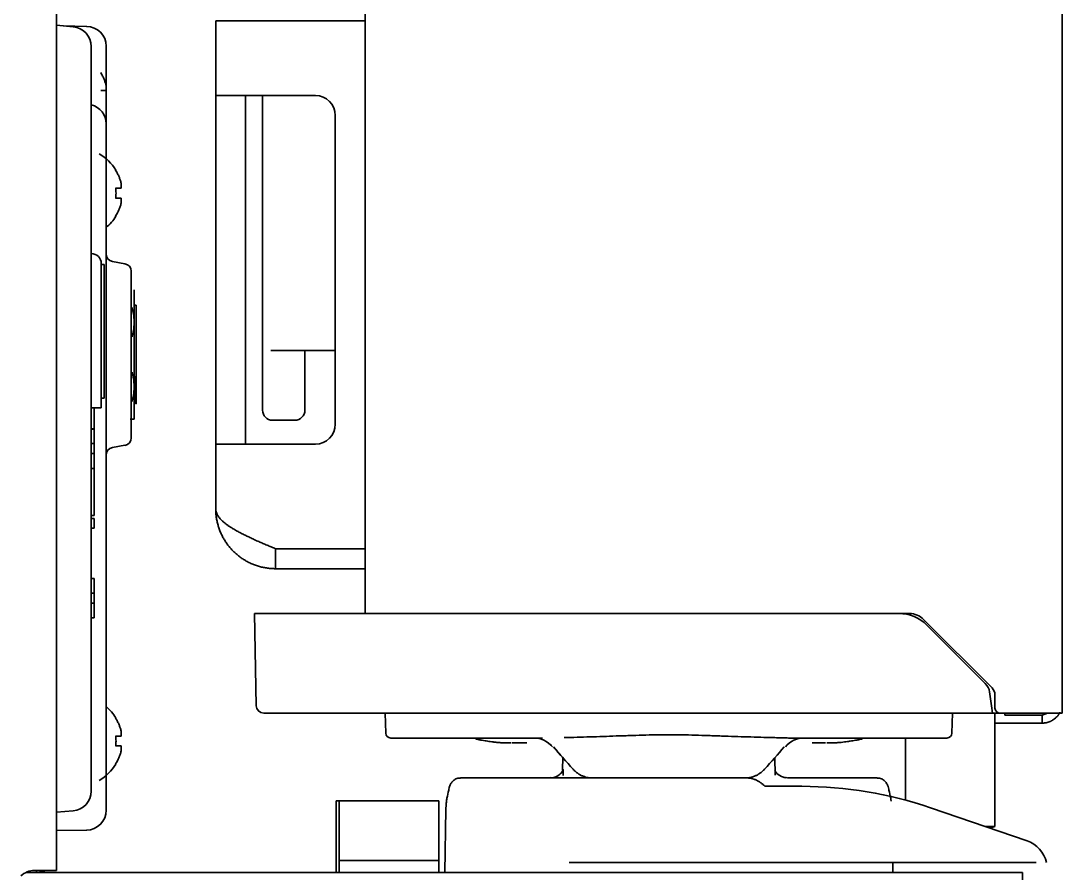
# Model space of a CAD drawing. Header units: inches. Extents: x 885 to 6823, y 710 to 5493.
# Drawn here: x 5142.4 to 5247, y 2354.8 to 2440.4 of the extents above; entities that cross this region are included whole.
import ezdxf

# ---------------------------------------------------------------- set-up
doc = ezdxf.new("R2010")
doc.units = ezdxf.units.IN
doc.layers.add('1', color=7, linetype='Continuous', true_color=0xffffff)

msp = doc.modelspace()

# ---------------------------------------------------------------- linework, layer by layer
at = {"layer": '1', "color": 7, "linetype": 'Continuous', "lineweight": 35}
for p, q in [((5145.99, 4020.26), (5145.99, 2355.06)), ((5145.99, 4020.26), (5145.99, 2355.06)), ((5176.99, 2380.86), (5176.99, 4018.86)), ((5246.99, 2370.86), (5246.99, 4018.86)), ((5145.99, 2439.91), (5147.66, 2439.76)), ((5147.66, 2439.76), (5145.99, 2439.91)), ((5149.02, 2439.8), (5146.7, 2439.84)), ((5167.99, 2440.36), (5161.99, 2440.36)), ((5161.99, 2432.86), (5161.99, 2440.36)), ((5167.99, 2440.36), (5176.99, 2440.36)), ((5149.49, 2437.77), (5149.49, 2432.79)), ((5149.49, 2437.77), (5149.49, 2432.79)), ((5150.99, 2437.8), (5150.99, 2432.8)), ((5149.49, 2432.79), (5149.49, 2368.03)), ((5149.49, 2432.79), (5149.49, 2368.03)), ((5150.99, 2432.8), (5150.99, 2430)), ((5161.99, 2430.86), (5161.99, 2432.86)), ((5167.99, 2432.86), (5161.99, 2432.86)), ((5164.99, 2432.86), (5164.99, 2430.86)), ((5166.69, 2432.86), (5166.69, 2401.26)), ((5167.99, 2432.86), (5171.99, 2432.86)), ((5161.99, 2399.86), (5161.99, 2430.86)), ((5164.99, 2399.86), (5164.99, 2430.86)), ((5173.99, 2430.86), (5173.99, 2399.86)), ((5150.99, 2430), (5150.99, 2425)), ((5151.93, 2425.36), (5151.97, 2425.36)), ((5150.99, 2425), (5150.99, 2366.11)), ((5151.97, 2420.76), (5151.93, 2420.76)), ((5150.49, 2415.99), (5150.49, 2414.99)), ((5150.79, 2415.88), (5150.49, 2415.88)), ((5150.79, 2415.13), (5150.79, 2415.88)), ((5152.87, 2415.96), (5151.61, 2416.19)), ((5150.49, 2414.99), (5150.49, 2401.49)), ((5150.79, 2415.13), (5150.79, 2404.74)), ((5153.49, 2415.23), (5153.49, 2398.48)), ((5153.79, 2413.36), (5153.79, 2410.34)), ((5153.99, 2411.81), (5153.79, 2411.81)), ((5153.99, 2411.81), (5153.99, 2401.91)), ((5153.79, 2410.34), (5153.79, 2409.87)), ((5153.79, 2409.87), (5153.79, 2403.84)), ((5168.66, 2407.26), (5167.52, 2407.26)), ((5173.99, 2407.26), (5168.66, 2407.26)), ((5170.94, 2401.26), (5170.94, 2407.26)), ((5150.79, 2404.74), (5150.79, 2402.49)), ((5153.79, 2403.84), (5153.79, 2403.37)), ((5153.79, 2403.37), (5153.79, 2400.36)), ((5150.49, 2402.49), (5150.79, 2402.49)), ((5150.49, 2401.49), (5149.49, 2401.49)), ((5149.79, 2401.49), (5149.79, 2399.41)), ((5169.94, 2400.26), (5167.69, 2400.26)), ((5149.49, 2399.41), (5149.79, 2399.41)), ((5149.49, 2399.38), (5149.79, 2399.38)), ((5149.79, 2399.41), (5149.79, 2399.38)), ((5149.79, 2399.38), (5149.79, 2397.91)), ((5161.99, 2397.86), (5161.99, 2399.86)), ((5164.99, 2399.86), (5164.99, 2397.86)), ((5149.49, 2397.91), (5149.79, 2397.91)), ((5149.79, 2397.91), (5149.79, 2396.91)), ((5151.61, 2397.52), (5152.87, 2397.75)), ((5161.99, 2391.36), (5161.99, 2397.86)), ((5167.99, 2397.86), (5161.99, 2397.86)), ((5167.99, 2397.86), (5171.99, 2397.86)), ((5149.79, 2396.91), (5149.49, 2396.91)), ((5149.79, 2396.91), (5149.79, 2395.41)), ((5149.79, 2395.41), (5149.49, 2395.41)), ((5149.79, 2395.41), (5149.79, 2392.71)), ((5149.79, 2392.71), (5149.79, 2390.71)), ((5149.79, 2390.71), (5149.49, 2390.71)), ((5149.79, 2390.41), (5149.49, 2390.41)), ((5149.79, 2390.41), (5149.79, 2389.41)), ((5149.49, 2389.41), (5149.79, 2389.41)), ((5176.99, 2387.36), (5167.99, 2387.36)), ((5167.99, 2385.36), (5167.99, 2387.36)), ((5167.99, 2385.36), (5175.99, 2385.36)), ((5176.99, 2385.36), (5175.99, 2385.36)), ((5149.49, 2384.38), (5149.79, 2384.38)), ((5149.79, 2384.38), (5149.79, 2382.91)), ((5149.79, 2382.91), (5149.49, 2382.91)), ((5149.79, 2382.91), (5149.79, 2381.91)), ((5149.49, 2381.91), (5149.79, 2381.91)), ((5149.79, 2381.91), (5149.79, 2380.41)), ((5149.79, 2380.41), (5149.49, 2380.41)), ((5165.89, 2380.86), (5166.69, 2380.86)), ((5166.05, 2371.59), (5165.89, 2380.86)), ((5166.69, 2380.86), (5174.3, 2380.86)), ((5174.3, 2380.86), (5177.76, 2380.86)), ((5230.58, 2380.86), (5177.76, 2380.86)), ((5230.58, 2380.86), (5231.66, 2380.86)), ((5233.08, 2380.27), (5239.95, 2373.4)), ((5239.27, 2373.83), (5233.41, 2379.68)), ((5239.89, 2371.59), (5239.69, 2372.98)), ((5240.24, 2371.36), (5240.24, 2372.69)), ((5166.8, 2370.86), (5167.5, 2370.86)), ((5167.5, 2370.86), (5175.04, 2370.86)), ((5175.04, 2370.86), (5177.86, 2370.86)), ((5177.12, 2370.86), (5177.13, 2370.86)), ((5177.86, 2370.86), (5239.99, 2370.86)), ((5178.99, 2370.86), (5178.99, 2370.67)), ((5178.99, 2370.86), (5179.06, 2368.84)), ((5235.92, 2368.84), (5235.99, 2370.86)), ((5239.89, 2371.59), (5239.99, 2370.86)), ((5240.74, 2370.86), (5239.99, 2370.86)), ((5240.24, 2359.49), (5240.24, 2370.86)), ((5240.74, 2370.86), (5244.99, 2370.86)), ((5241.24, 2370.66), (5241.24, 2370.86)), ((5246.99, 2370.86), (5244.99, 2370.86)), ((5151.93, 2370.36), (5151.97, 2370.36)), ((5179, 2370.58), (5178.99, 2370.67)), ((5240.24, 2369.86), (5244.99, 2369.86)), ((5244.99, 2370.66), (5241.24, 2370.66)), ((5244.99, 2369.86), (5244.99, 2370.66)), ((5149.49, 2368.03), (5149.49, 2363.04)), ((5149.49, 2368.03), (5149.49, 2363.04)), ((5184.78, 2368.36), (5179.56, 2368.36)), ((5181.19, 2368.36), (5181.19, 2368.36)), ((5194.81, 2368.36), (5185.57, 2368.36)), ((5191.75, 2367.86), (5193.23, 2367.86)), ((5229.41, 2368.36), (5220.17, 2368.36)), ((5221.88, 2367.86), (5223.23, 2367.86)), ((5235.42, 2368.36), (5230.2, 2368.36)), ((5231.24, 2368.36), (5231.24, 2362.13)), ((5150.99, 2366.11), (5150.99, 2361.11)), ((5151.97, 2365.76), (5151.93, 2365.76)), ((5196.83, 2366.4), (5196.81, 2365.18)), ((5218.18, 2364.63), (5218.15, 2366.4)), ((5186.57, 2364.36), (5215.23, 2364.36)), ((5220.85, 2363.51), (5217.13, 2363.51)), ((5219.41, 2364.36), (5228.41, 2364.36)), ((5174.39, 2362.06), (5174.09, 2362.06)), ((5174.09, 2362.06), (5174.09, 2354.86)), ((5174.39, 2362.06), (5174.39, 2356.06)), ((5184.39, 2362.06), (5174.39, 2362.06)), ((5184.39, 2356.06), (5184.39, 2362.06)), ((5147.66, 2361.05), (5145.99, 2360.91)), ((5147.66, 2361.05), (5145.99, 2360.91)), ((5185.1, 2361.22), (5184.99, 2354.86)), ((5243.46, 2358.05), (5233.78, 2361.36)), ((5239.24, 2359.49), (5240.24, 2359.49)), ((5239.75, 2359.32), (5240.24, 2359.49)), ((5149.02, 2359.11), (5145.99, 2359.06)), ((5174.39, 2356.06), (5174.39, 2354.86)), ((5184.39, 2356.06), (5174.39, 2356.06)), ((5184.39, 2354.86), (5184.39, 2356.06)), ((5197.49, 2355.86), (5244.38, 2355.86)), ((5229.99, 2354.86), (5229.97, 2355.86)), ((5142.9, 2354.86), (5242.99, 2354.86)), ((5143.99, 2355.06), (5143.78, 2355.06)), ((5143.99, 2355.06), (5143.78, 2355.06)), ((5143.99, 2355.06), (5145.99, 2355.06)), ((5143.99, 2355.06), (5145.99, 2355.06)), ((5143.99, 2355.06), (5143.99, 2354.86)), ((5237.49, 2354.86), (5237.49, 2354.86)), ((5237.49, 2354.86), (5237.49, 2354.86)), ((5242.99, 2354.86), (5242.99, 2353.06))]:
    msp.add_line(p, q, dxfattribs=at)
for centre, radius, start, end in [((5147.49, 2437.77), 2, 0, 85), ((5147.49, 2437.77), 2, 0, 85), ((5148.99, 2437.8), 2, 0, 89), ((5171.99, 2430.86), 2, 0, 90), ((5148.99, 2430), 2, 0, 75.8419), ((5147.87, 2422.86), 4.8, 31.5837, 59.6988), ((5148.19, 2423.06), 3.78, 0.0035, 7.6041), ((5148.19, 2423.06), 3.78, 352.3959, 359.9965), ((5147.87, 2423.25), 4.8, 310.5417, 328.4186), ((5149.49, 2415.99), 1, 0, 90), ((5151.74, 2416.93), 0.75, 180, 260), ((5152.74, 2415.23), 0.75, 0, 80), ((5167.69, 2401.26), 1, 180, 270), ((5169.94, 2401.26), 1, 270, 0), ((5171.99, 2399.86), 2, 270, 0), ((5152.74, 2398.48), 0.75, 280, 0), ((5151.74, 2396.79), 0.75, 100, 180), ((5230.58, 2376.86), 4, 45, 90), ((5231.66, 2378.86), 2, 45, 90), ((5238.21, 2372.77), 1.5, 8, 45), ((5239.24, 2372.69), 1, 0, 45), ((5147.87, 2367.86), 4.8, 31.5837, 49.4583), ((5166.8, 2371.61), 0.75, 181, 270), ((5240.74, 2371.36), 0.5, 180, 270), ((5179.56, 2368.86), 0.5, 182, 270), ((5235.42, 2368.86), 0.5, 270, 358), ((5148.19, 2368.06), 3.78, 0.0035, 7.6041), ((5148.19, 2368.06), 3.78, 352.3959, 359.9965), ((5188.52, 2369.19), 1, 236.5061, 260), ((5226.46, 2369.19), 1, 280, 303.4939), ((5147.87, 2368.25), 4.8, 300.3012, 328.4186), ((5220.85, 2323.51), 40, 71.1364, 90), ((5147.49, 2363.04), 2, 275, 0), ((5147.49, 2363.04), 2, 275, 0), ((5148.99, 2361.11), 2, 271, 0), ((5242.49, 2355.21), 3, 12.4208, 71.1364), ((5143.78, 2353.06), 2, 90, 133.35), ((5143.78, 2353.06), 2, 90, 133.35), ((5143.99, 2356.86), 2, 270, 295.8398)]:
    msp.add_arc(centre, radius, start, end, dxfattribs=at)
for centre, major_axis, ratio, start_param, end_param in [((5193.89, 2365.86), (0, -2.5), 0.999999, 2.277122, 3.141536), ((5193.89, 2365.86), (0, -2.5), 1, 2.278375, 2.380254), ((5221.09, 2365.86), (0, 2.5), 1, 0.000038, 0.863047), ((5206.88, 2367.06), (-20.53, 20.53), 0.267949, 1.289503, 1.395147), ((5217.48, 2367.06), (32.09, -27.79), 0.353553, 4.31099, 4.357419), ((5208.1, 2367.06), (20.53, 20.53), 0.267949, 4.888038, 4.993682), ((5186.39, 2363.09), (-0.961, 0.275), 0.857313, 0.005538, 0.30176), ((5228.59, 2363.09), (-0.961, -0.275), 0.857313, 2.839833, 3.140084)]:
    msp.add_ellipse(centre, major_axis=major_axis, ratio=ratio, start_param=start_param, end_param=end_param, dxfattribs=at)
for points, degree in [([(5150.99, 2433.86), (5150.97, 2433.91), (5150.94, 2434.02), (5150.89, 2434.18), (5150.84, 2434.34), (5150.77, 2434.49), (5150.71, 2434.65), (5150.63, 2434.8), (5150.55, 2434.97), (5150.47, 2435.09), (5150.43, 2435.16)], 3), ([(5152.49, 2424.06), (5152.47, 2424.11), (5152.44, 2424.22), (5152.39, 2424.38), (5152.34, 2424.54), (5152.27, 2424.69), (5152.21, 2424.85), (5152.13, 2425), (5152.05, 2425.17), (5151.97, 2425.29), (5151.93, 2425.36)], 3), ([(5152.49, 2423.56), (5152.49, 2423.58), (5152.49, 2423.63), (5152.5, 2423.7), (5152.5, 2423.77), (5152.5, 2423.84), (5152.5, 2423.91), (5152.49, 2423.98), (5152.49, 2424.03), (5152.49, 2424.06)], 3), ([(5152.49, 2422.56), (5152.47, 2422.56), (5152.44, 2422.56), (5152.39, 2422.56), (5152.34, 2422.56), (5152.27, 2422.56), (5152.21, 2422.56), (5152.13, 2422.56), (5152.05, 2422.56), (5151.97, 2422.56), (5151.93, 2422.56)], 3), ([(5152.49, 2422.06), (5152.49, 2422.08), (5152.49, 2422.13), (5152.5, 2422.21), (5152.5, 2422.28), (5152.5, 2422.35), (5152.5, 2422.42), (5152.49, 2422.49), (5152.49, 2422.53), (5152.49, 2422.56)], 3), ([(5153.79, 2402.3), (5153.89, 2402.11), (5153.98, 2401.91)], 2), ([(5167.99, 2387.36), (5167.85, 2387.42), (5167.56, 2387.54), (5167.14, 2387.72), (5166.71, 2387.9), (5166.3, 2388.08), (5165.89, 2388.26), (5165.5, 2388.45), (5165.11, 2388.63), (5164.74, 2388.81), (5164.39, 2388.99), (5164.06, 2389.17), (5163.74, 2389.36), (5163.45, 2389.54), (5163.18, 2389.72), (5162.94, 2389.9), (5162.72, 2390.08), (5162.53, 2390.26), (5162.36, 2390.45), (5162.23, 2390.63), (5162.12, 2390.81), (5162.05, 2390.99), (5162, 2391.17), (5161.99, 2391.29), (5161.99, 2391.36)], 3), ([(5161.99, 2391.36), (5161.99, 2391.22), (5162, 2390.95), (5162.04, 2390.54), (5162.11, 2390.13), (5162.21, 2389.74), (5162.33, 2389.35), (5162.48, 2388.96), (5162.66, 2388.59), (5162.86, 2388.24), (5163.08, 2387.89), (5163.33, 2387.57), (5163.6, 2387.26), (5163.89, 2386.97), (5164.2, 2386.7), (5164.53, 2386.45), (5164.87, 2386.23), (5165.23, 2386.02), (5165.6, 2385.85), (5165.98, 2385.7), (5166.37, 2385.57), (5166.77, 2385.48), (5167.17, 2385.41), (5167.58, 2385.36), (5167.85, 2385.36), (5167.99, 2385.36)], 3), ([(5152.49, 2369.06), (5152.47, 2369.11), (5152.44, 2369.22), (5152.39, 2369.38), (5152.34, 2369.54), (5152.27, 2369.69), (5152.21, 2369.85), (5152.13, 2370), (5152.05, 2370.17), (5151.97, 2370.29), (5151.93, 2370.36)], 3), ([(5152.49, 2368.56), (5152.49, 2368.58), (5152.49, 2368.63), (5152.5, 2368.7), (5152.5, 2368.77), (5152.5, 2368.84), (5152.5, 2368.91), (5152.49, 2368.98), (5152.49, 2369.03), (5152.49, 2369.06)], 3), ([(5185.17, 2368.36), (5185.11, 2368.36), (5184.98, 2368.36), (5184.85, 2368.36), (5184.78, 2368.36)], 3), ([(5152.49, 2367.56), (5152.47, 2367.56), (5152.44, 2367.56), (5152.39, 2367.56), (5152.34, 2367.56), (5152.27, 2367.56), (5152.21, 2367.56), (5152.13, 2367.56), (5152.05, 2367.56), (5151.97, 2367.56), (5151.93, 2367.56)], 3), ([(5152.49, 2367.06), (5152.49, 2367.08), (5152.49, 2367.13), (5152.5, 2367.21), (5152.5, 2367.28), (5152.5, 2367.35), (5152.5, 2367.42), (5152.49, 2367.49), (5152.49, 2367.53), (5152.49, 2367.56)], 3), ([(5196.89, 2364.61), (5196.88, 2365.18)], 1)]:
    msp.add_open_spline(points, degree=degree, dxfattribs=at)
for points, knots in [([(5150.43, 2433.36), (5150.56, 2433.36), (5150.67, 2433.36), (5150.81, 2433.36), (5150.85, 2433.36), (5150.92, 2433.36), (5150.96, 2433.36), (5150.99, 2433.36)], [0, 0, 0, 0, 0.5, 0.5, 0.75, 0.75, 1, 1, 1, 1]), ([(5151.93, 2423.56), (5152.06, 2423.56), (5152.17, 2423.56), (5152.31, 2423.56), (5152.35, 2423.56), (5152.42, 2423.56), (5152.46, 2423.56), (5152.49, 2423.56)], [0, 0, 0, 0, 0.5, 0.5, 0.75, 0.75, 1, 1, 1, 1]), ([(5151.93, 2420.76), (5152.06, 2420.96), (5152.17, 2421.17), (5152.31, 2421.49), (5152.35, 2421.6), (5152.42, 2421.83), (5152.46, 2421.94), (5152.49, 2422.06)], [0, 0, 0, 0, 0.5, 0.5, 0.75, 0.75, 1, 1, 1, 1]), ([(5153.58, 2411.58), (5153.62, 2411.43), (5153.66, 2411.28), (5153.7, 2411.1), (5153.7, 2411.06), (5153.71, 2411), (5153.72, 2410.97), (5153.74, 2410.87), (5153.75, 2410.8), (5153.77, 2410.6), (5153.78, 2410.47), (5153.79, 2410.34)], [0, 0, 0, 0, 0.367214, 0.367214, 0.446312, 0.446312, 0.52541, 0.52541, 0.683607, 0.683607, 1, 1, 1, 1]), ([(5153.79, 2409.87), (5153.78, 2409.61), (5153.74, 2409.35), (5153.66, 2408.94), (5153.62, 2408.8), (5153.58, 2408.65)], [0, 0, 0, 0, 0.639156, 0.639156, 1, 1, 1, 1]), ([(5153.99, 2401.91), (5153.98, 2401.91), (5153.97, 2401.93), (5153.96, 2401.99), (5153.96, 2402.01), (5153.95, 2402.05), (5153.95, 2402.06), (5153.95, 2402.08), (5153.95, 2402.1), (5153.94, 2402.13), (5153.94, 2402.19), (5153.93, 2402.23), (5153.92, 2402.33), (5153.92, 2402.39), (5153.91, 2402.5), (5153.91, 2402.57), (5153.9, 2402.65), (5153.9, 2402.67), (5153.9, 2402.71), (5153.9, 2402.72), (5153.89, 2402.78), (5153.89, 2402.82), (5153.88, 2403.01), (5153.87, 2403.17), (5153.86, 2403.45), (5153.86, 2403.54), (5153.85, 2403.69), (5153.85, 2403.74), (5153.84, 2403.84), (5153.84, 2403.89), (5153.83, 2404.16), (5153.82, 2404.38), (5153.81, 2404.84), (5153.8, 2405.08), (5153.79, 2405.33)], [0, 0, 0, 0, 0.125, 0.125, 0.1875, 0.1875, 0.203125, 0.203125, 0.21875, 0.25, 0.25, 0.3125, 0.3125, 0.375, 0.375, 0.4375, 0.4375, 0.453125, 0.453125, 0.46875, 0.46875, 0.5, 0.5, 0.625, 0.625, 0.6875, 0.6875, 0.71875, 0.71875, 0.75, 0.75, 0.875, 0.875, 1, 1, 1, 1]), ([(5153.58, 2405.08), (5153.62, 2404.93), (5153.66, 2404.78), (5153.7, 2404.6), (5153.7, 2404.56), (5153.71, 2404.5), (5153.72, 2404.47), (5153.74, 2404.37), (5153.75, 2404.3), (5153.77, 2404.1), (5153.78, 2403.97), (5153.79, 2403.84)], [0, 0, 0, 0, 0.367214, 0.367214, 0.446312, 0.446312, 0.52541, 0.52541, 0.683607, 0.683607, 1, 1, 1, 1]), ([(5153.79, 2403.37), (5153.78, 2403.11), (5153.74, 2402.85), (5153.66, 2402.44), (5153.62, 2402.3), (5153.58, 2402.15)], [0, 0, 0, 0, 0.639156, 0.639156, 1, 1, 1, 1]), ([(5153.39, 2400.36), (5153.42, 2400.36), (5153.45, 2400.36), (5153.56, 2400.36), (5153.63, 2400.36), (5153.7, 2400.36), (5153.7, 2400.36), (5153.71, 2400.36), (5153.72, 2400.36), (5153.74, 2400.36), (5153.75, 2400.36), (5153.77, 2400.36), (5153.78, 2400.36), (5153.79, 2400.36)], [0, 0, 0, 0, 0.129749, 0.129749, 0.564875, 0.564875, 0.619265, 0.619265, 0.673656, 0.673656, 0.782437, 0.782437, 1, 1, 1, 1]), ([(5244.99, 2369.86), (5245.02, 2369.86), (5245.09, 2369.86), (5245.2, 2369.87), (5245.3, 2369.88), (5245.41, 2369.9), (5245.51, 2369.92), (5245.61, 2369.95), (5245.71, 2369.99), (5245.8, 2370.03), (5245.9, 2370.07), (5245.99, 2370.12), (5246.08, 2370.18), (5246.17, 2370.24), (5246.25, 2370.3), (5246.33, 2370.37), (5246.4, 2370.44), (5246.48, 2370.52), (5246.54, 2370.6), (5246.61, 2370.68), (5246.67, 2370.77), (5246.72, 2370.86), (5246.76, 2370.92), (5246.77, 2370.95), (5246.77, 2370.95)], [0, 0, 0, 0, 0.047589, 0.095179, 0.142768, 0.190357, 0.237947, 0.285536, 0.333125, 0.380714, 0.428304, 0.475893, 0.523482, 0.571072, 0.618661, 0.66625, 0.71384, 0.761429, 0.809018, 0.856607, 0.904197, 0.951786, 0.999375, 1, 1, 1, 1]), ([(5245.49, 2370.85), (5245.46, 2370.84), (5245.41, 2370.82), (5245.31, 2370.78), (5245.21, 2370.74), (5245.1, 2370.7), (5245.03, 2370.67), (5244.99, 2370.66)], [0, 0, 0, 0, 0.135737, 0.351802, 0.567868, 0.783934, 1, 1, 1, 1]), ([(5151.93, 2368.56), (5152.06, 2368.56), (5152.17, 2368.56), (5152.31, 2368.56), (5152.35, 2368.56), (5152.42, 2368.56), (5152.46, 2368.56), (5152.49, 2368.56)], [0, 0, 0, 0, 0.5, 0.5, 0.75, 0.75, 1, 1, 1, 1]), ([(5185.57, 2368.36), (5185.5, 2368.36), (5185.43, 2368.36), (5185.3, 2368.36), (5185.23, 2368.36), (5185.17, 2368.36)], [0, 0, 0, 0, 0.5, 0.5, 1, 1, 1, 1]), ([(5188.35, 2368.2), (5188.35, 2368.2), (5188.35, 2368.2), (5188.36, 2368.2), (5188.36, 2368.2), (5188.38, 2368.2), (5188.38, 2368.2), (5188.42, 2368.19), (5188.46, 2368.18), (5188.54, 2368.17), (5188.55, 2368.17), (5188.58, 2368.16), (5188.6, 2368.16), (5188.66, 2368.15), (5188.7, 2368.14), (5188.82, 2368.12), (5188.92, 2368.1), (5189.03, 2368.08)], [0, 0, 0, 0, 0.11692, 0.11692, 0.179997, 0.179997, 0.243074, 0.243074, 0.495383, 0.495383, 0.55846, 0.55846, 0.621537, 0.621537, 0.747691, 0.747691, 1, 1, 1, 1]), ([(5189.03, 2368.08), (5189.11, 2368.07), (5189.19, 2368.06), (5189.37, 2368.03), (5189.46, 2368.01), (5189.65, 2367.99), (5189.75, 2367.97), (5189.9, 2367.96), (5189.96, 2367.95), (5190.04, 2367.94), (5190.07, 2367.94), (5190.12, 2367.93), (5190.26, 2367.92), (5190.52, 2367.9), (5190.76, 2367.88), (5190.94, 2367.87), (5191, 2367.87), (5191.09, 2367.87), (5191.13, 2367.86), (5191.19, 2367.86), (5191.35, 2367.86), (5191.51, 2367.86), (5191.64, 2367.86)], [0, 0, 0, 0, 0.125, 0.125, 0.25, 0.25, 0.375, 0.375, 0.4375, 0.4375, 0.46875, 0.46875, 0.5, 0.625, 0.75, 0.75, 0.8125, 0.8125, 0.84375, 0.84375, 0.875, 1, 1, 1, 1]), ([(5193.9, 2368.36), (5193.89, 2368.36), (5193.89, 2368.36), (5193.9, 2368.36), (5193.92, 2368.36), (5193.95, 2368.36), (5193.98, 2368.36), (5194.02, 2368.36), (5194.04, 2368.36), (5194.07, 2368.36), (5194.09, 2368.36), (5194.16, 2368.36), (5194.2, 2368.36), (5194.3, 2368.36), (5194.36, 2368.36), (5194.53, 2368.36), (5194.66, 2368.36), (5194.81, 2368.36)], [0, 0, 0, 0, 0.125, 0.125, 0.25, 0.25, 0.375, 0.375, 0.4375, 0.4375, 0.5, 0.5, 0.625, 0.625, 0.75, 0.75, 1, 1, 1, 1]), ([(5195.59, 2367.71), (5195.59, 2367.71), (5195.6, 2367.7), (5195.66, 2367.64), (5195.71, 2367.58), (5195.76, 2367.52)], [0, 0, 0, 0, 0.045004, 0.045004, 1, 1, 1, 1]), ([(5196.97, 2368.4), (5197.83, 2368.42), (5198.7, 2368.45), (5200.01, 2368.49), (5200.45, 2368.5), (5201.32, 2368.53), (5201.76, 2368.55), (5202.42, 2368.57), (5202.64, 2368.58), (5203.08, 2368.59), (5203.3, 2368.6), (5203.96, 2368.62), (5204.4, 2368.63), (5205.28, 2368.66), (5205.73, 2368.67), (5206.39, 2368.68), (5206.61, 2368.68), (5207.05, 2368.68), (5207.27, 2368.69), (5207.94, 2368.69), (5208.38, 2368.68), (5209.26, 2368.67), (5209.7, 2368.66), (5210.58, 2368.63), (5211.02, 2368.62), (5211.68, 2368.6), (5211.9, 2368.59), (5212.34, 2368.58), (5212.56, 2368.57), (5213.66, 2368.53), (5214.54, 2368.5), (5216.28, 2368.45), (5217.15, 2368.42), (5218.01, 2368.4)], [0, 0, 0, 0, 0.125, 0.125, 0.1875, 0.1875, 0.25, 0.25, 0.28125, 0.28125, 0.3125, 0.3125, 0.375, 0.375, 0.4375, 0.4375, 0.46875, 0.46875, 0.5, 0.5, 0.5625, 0.5625, 0.625, 0.625, 0.6875, 0.6875, 0.71875, 0.71875, 0.75, 0.75, 0.875, 0.875, 1, 1, 1, 1]), ([(5218.01, 2368.4), (5218.19, 2368.4), (5218.38, 2368.39), (5218.74, 2368.38), (5218.92, 2368.38), (5219.28, 2368.37), (5219.46, 2368.36), (5219.82, 2368.36), (5219.99, 2368.36), (5220.17, 2368.36)], [0, 0, 0, 0, 0.25, 0.25, 0.5, 0.5, 0.75, 0.75, 1, 1, 1, 1]), ([(5220.17, 2368.36), (5220.21, 2368.36), (5220.24, 2368.36), (5220.31, 2368.36), (5220.35, 2368.36), (5220.45, 2368.36), (5220.51, 2368.36), (5220.62, 2368.36), (5220.68, 2368.36), (5220.76, 2368.36), (5220.78, 2368.36), (5220.81, 2368.36)], [0, 0, 0, 0, 0.141293, 0.141293, 0.282586, 0.282586, 0.565171, 0.565171, 0.847757, 0.847757, 1, 1, 1, 1]), ([(5223.34, 2367.86), (5223.41, 2367.86), (5223.47, 2367.86), (5223.6, 2367.86), (5223.66, 2367.86), (5223.85, 2367.86), (5224.1, 2367.87), (5224.34, 2367.89), (5224.51, 2367.9), (5224.57, 2367.91), (5224.66, 2367.91), (5224.69, 2367.92), (5224.74, 2367.92), (5224.88, 2367.93), (5225.13, 2367.96), (5225.33, 2367.99), (5225.47, 2368.01), (5225.54, 2368.02), (5225.61, 2368.03), (5225.65, 2368.03), (5225.68, 2368.04), (5225.79, 2368.06), (5225.87, 2368.07), (5225.95, 2368.08)], [0, 0, 0, 0, 0.0625, 0.0625, 0.125, 0.125, 0.25, 0.375, 0.375, 0.4375, 0.4375, 0.46875, 0.46875, 0.5, 0.625, 0.75, 0.75, 0.8125, 0.84375, 0.84375, 0.875, 0.875, 1, 1, 1, 1]), ([(5225.95, 2368.08), (5226.06, 2368.1), (5226.25, 2368.14), (5226.4, 2368.16), (5226.47, 2368.18), (5226.49, 2368.18), (5226.51, 2368.18), (5226.52, 2368.19), (5226.56, 2368.19), (5226.59, 2368.2), (5226.62, 2368.2), (5226.63, 2368.2), (5226.63, 2368.2), (5226.63, 2368.2), (5226.63, 2368.2), (5226.63, 2368.2)], [0, 0, 0, 0, 0.251715, 0.50343, 0.50343, 0.566359, 0.566359, 0.629288, 0.629288, 0.755145, 0.881003, 0.881003, 0.943932, 0.943932, 1, 1, 1, 1]), ([(5229.81, 2368.36), (5229.75, 2368.36), (5229.68, 2368.36), (5229.55, 2368.36), (5229.48, 2368.36), (5229.41, 2368.36)], [0, 0, 0, 0, 0.5, 0.5, 1, 1, 1, 1]), ([(5230.2, 2368.36), (5230.16, 2368.36), (5230.13, 2368.36), (5230.06, 2368.36), (5230.03, 2368.36), (5229.93, 2368.36), (5229.87, 2368.36), (5229.81, 2368.36)], [0, 0, 0, 0, 0.25, 0.25, 0.5, 0.5, 1, 1, 1, 1]), ([(5151.93, 2365.76), (5152.06, 2365.96), (5152.17, 2366.17), (5152.31, 2366.49), (5152.35, 2366.6), (5152.42, 2366.83), (5152.46, 2366.94), (5152.49, 2367.06)], [0, 0, 0, 0, 0.5, 0.5, 0.75, 0.75, 1, 1, 1, 1]), ([(5196.87, 2365.17), (5196.88, 2365.17), (5196.88, 2365.19), (5196.81, 2365.01), (5196.49, 2364.63), (5195.96, 2364.37), (5195.69, 2364.37), (5195.59, 2364.39)], [0, 0, 0, 0, 0.056296, 0.267068, 0.523221, 0.827781, 1, 1, 1, 1]), ([(5199.8, 2364.36), (5199.71, 2364.36), (5199.62, 2364.36), (5199.44, 2364.38), (5199.26, 2364.41), (5199.09, 2364.45), (5198.96, 2364.5), (5198.92, 2364.51), (5198.84, 2364.55), (5198.8, 2364.56), (5198.67, 2364.62), (5198.59, 2364.66), (5198.47, 2364.73), (5198.44, 2364.76), (5198.38, 2364.79), (5198.36, 2364.81), (5198.32, 2364.83), (5198.23, 2364.9), (5198.07, 2365.03), (5197.94, 2365.16), (5197.88, 2365.23)], [0, 0, 0, 0, 0.125, 0.125, 0.25, 0.375, 0.375, 0.4375, 0.4375, 0.5, 0.5, 0.625, 0.625, 0.6875, 0.6875, 0.71875, 0.71875, 0.75, 0.875, 1, 1, 1, 1]), ([(5217.1, 2365.23), (5217.04, 2365.16), (5216.98, 2365.1), (5216.84, 2364.97), (5216.7, 2364.86), (5216.55, 2364.76), (5216.45, 2364.7), (5216.43, 2364.69), (5216.39, 2364.67), (5216.37, 2364.65), (5216.31, 2364.62), (5216.27, 2364.6), (5216.15, 2364.55), (5216.06, 2364.51), (5215.94, 2364.47), (5215.89, 2364.46), (5215.81, 2364.43), (5215.76, 2364.42), (5215.63, 2364.39), (5215.45, 2364.37), (5215.27, 2364.36), (5215.18, 2364.36)], [0, 0, 0, 0, 0.125, 0.125, 0.25, 0.375, 0.375, 0.40625, 0.40625, 0.4375, 0.4375, 0.5, 0.5, 0.625, 0.625, 0.6875, 0.6875, 0.75, 0.75, 0.875, 1, 1, 1, 1]), ([(5219.37, 2364.38), (5219.24, 2364.37), (5218.9, 2364.4), (5218.35, 2364.75), (5218.18, 2365.02), (5218.14, 2365.09)], [0, 0, 0, 0, 0.255554, 0.71196, 1, 1, 1, 1]), ([(5186.56, 2364.34), (5186.5, 2364.34), (5186.31, 2364.35), (5186, 2364.22), (5185.73, 2363.98), (5185.55, 2363.7), (5185.46, 2363.51), (5185.43, 2363.37), (5185.43, 2363.36)], [0, 0, 0, 0, 0.093232, 0.324501, 0.52409, 0.722083, 0.962761, 1, 1, 1, 1]), ([(5215.23, 2364.36), (5215.32, 2364.36), (5215.41, 2364.35), (5215.59, 2364.33), (5215.77, 2364.3), (5215.94, 2364.26), (5216.07, 2364.21), (5216.11, 2364.2), (5216.19, 2364.17), (5216.24, 2364.15), (5216.36, 2364.09), (5216.44, 2364.05), (5216.56, 2363.98), (5216.6, 2363.96), (5216.66, 2363.92), (5216.67, 2363.9), (5216.71, 2363.88), (5216.81, 2363.81), (5216.97, 2363.68), (5217.1, 2363.55), (5217.16, 2363.48)], [0, 0, 0, 0, 0.125, 0.125, 0.25, 0.375, 0.375, 0.4375, 0.4375, 0.5, 0.5, 0.625, 0.625, 0.6875, 0.6875, 0.71875, 0.71875, 0.75, 0.875, 1, 1, 1, 1]), ([(5229.54, 2363.36), (5229.53, 2363.45), (5229.46, 2363.66), (5229.27, 2363.97), (5228.95, 2364.24), (5228.63, 2364.36), (5228.45, 2364.34), (5228.41, 2364.34)], [0, 0, 0, 0, 0.214365, 0.467238, 0.69838, 0.931216, 1, 1, 1, 1]), ([(5185.1, 2361.22), (5185.1, 2361.32), (5185.11, 2361.41), (5185.12, 2361.64), (5185.13, 2361.78), (5185.16, 2362.04), (5185.18, 2362.18), (5185.26, 2362.58), (5185.32, 2362.84), (5185.4, 2363.11)], [0, 0, 0, 0, 0.153932, 0.153932, 0.365449, 0.365449, 0.576966, 0.576966, 1, 1, 1, 1]), ([(5229.82, 2362.03), (5229.8, 2362.13), (5229.79, 2362.22), (5229.72, 2362.58), (5229.66, 2362.84), (5229.58, 2363.11)], [0, 0, 0, 0, 0.256367, 0.256367, 1, 1, 1, 1])]:
    msp.add_open_spline(points, degree=3, knots=knots, dxfattribs=at)

doc.saveas('drawing.dxf')
